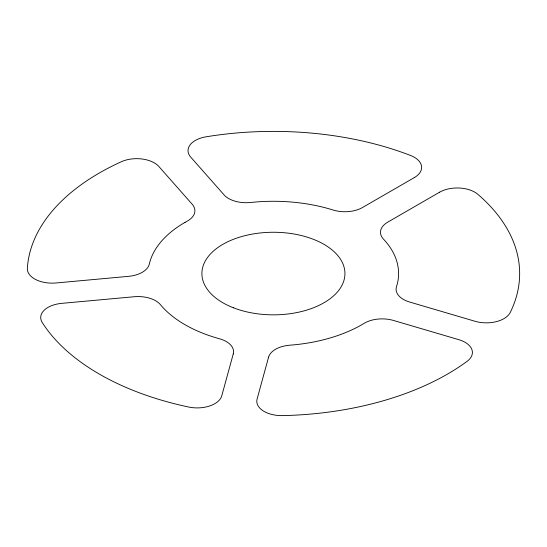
<?xml version="1.0" encoding="UTF-8"?>
<svg xmlns="http://www.w3.org/2000/svg" width="547" height="547" viewBox="0 0 547 547"><rect width="100%" height="100%" fill="white"/><g stroke="black" fill="none" stroke-linecap="round" stroke-linejoin="round"><path stroke-width="0.82" d="M233.254 353.943L221.774 395.796A24.854 14.352 0 0 1 188.667 407.03A246.232 142.165 0 0 1 42.222 322.477A24.854 14.352 0 0 1 61.674 303.366L134.172 296.734A24.854 14.352 0 0 1 160.483 304.72A125.174 72.266 0 0 0 219.429 338.75A24.854 14.352 0 0 1 233.254 353.943M268.577 357.17L257.097 399.03A24.854 14.352 0 0 0 282.573 415.611A246.232 142.165 0 0 0 467.104 361.328A24.854 14.352 0 0 0 458.837 339.68L393.437 320.439A24.854 14.352 0 0 0 364.138 323.339L361.929 324.651A125.174 72.266 0 0 1 289.862 345.191A24.854 14.352 0 0 0 268.577 357.17M185.043 222.369L184.907 222.444A125.174 72.266 0 0 0 149.324 264.051A24.854 14.352 0 0 1 128.572 276.338L56.081 282.97A24.854 14.352 0 0 1 27.35 268.262A246.232 142.165 0 0 1 121.372 161.721A24.854 14.352 0 0 1 158.869 166.5L192.195 204.257A24.854 14.352 0 0 1 187.17 221.173L185.043 222.369M414.366 177.57L362.463 207.539A24.854 14.352 0 0 1 333.048 210.007A125.174 72.266 0 0 0 250.711 202.479A24.854 14.352 0 0 1 224.058 194.882L190.732 157.126A24.854 14.352 0 0 1 206.082 136.805A246.232 142.165 0 0 1 410.64 155.512A24.854 14.352 0 0 1 414.366 177.57M439.651 192.175L387.755 222.137A24.854 14.352 0 0 0 383.474 239.121A125.174 72.266 0 0 1 396.513 286.655A24.854 14.352 0 0 0 409.676 302.047L475.076 321.287A24.854 14.352 0 0 0 510.269 312.419A246.232 142.165 0 0 0 477.866 194.322A24.854 14.352 0 0 0 439.651 192.175M233.323 307.749A71.527 41.298 0 0 0 344.76 276.495A71.527 41.298 0 0 0 242.164 236.407A71.527 41.298 0 0 0 233.323 307.749"/></g></svg>
